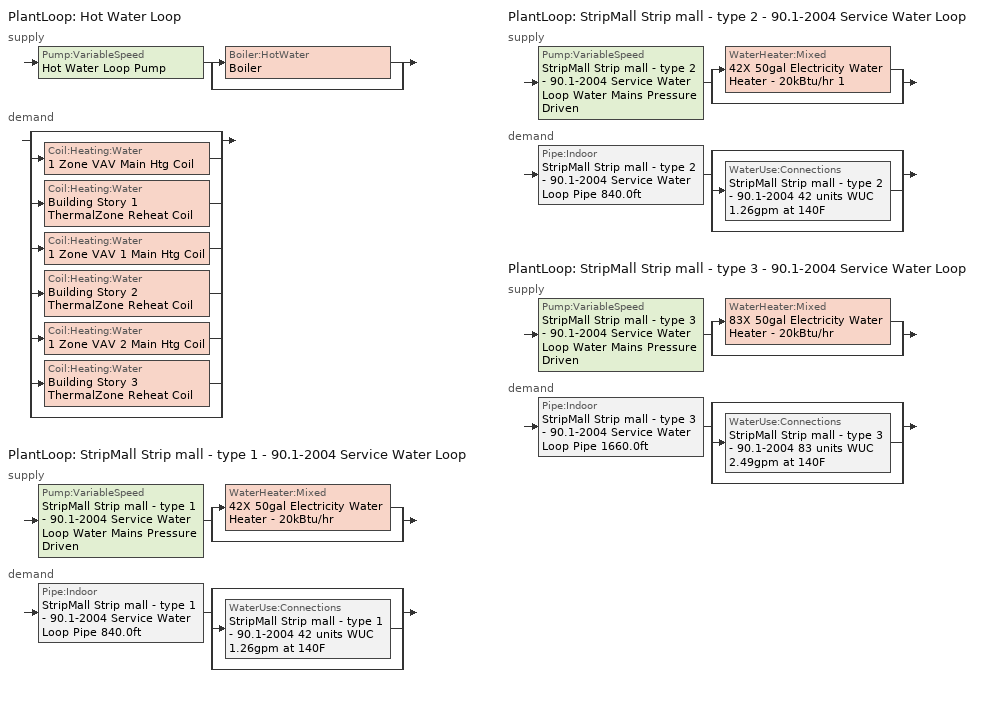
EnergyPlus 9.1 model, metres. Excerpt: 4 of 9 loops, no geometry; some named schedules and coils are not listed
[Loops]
PlantLoop 'Hot Water Loop'
 supply: Pump:VariableSpeed 'Hot Water Loop Pump' > split
  | Boiler:HotWater 'Boiler'
  | bypass
 demand: split
  | bypass
  | Coil:Heating:Water '1 Zone VAV Main Htg Coil'
  | Coil:Heating:Water 'Building Story 1 ThermalZone Reheat Coil'
  | Coil:Heating:Water '1 Zone VAV 1 Main Htg Coil'
  | Coil:Heating:Water 'Building Story 2 ThermalZone Reheat Coil'
  | Coil:Heating:Water '1 Zone VAV 2 Main Htg Coil'
  | Coil:Heating:Water 'Building Story 3 ThermalZone Reheat Coil'
  | bypass
PlantLoop 'StripMall Strip mall - type 1 - 90.1-2004 Service Water Loop'
 supply: Pump:VariableSpeed 'StripMall Strip mall - type 1 - 90.1-2004 Service Water Loop Water Mains Pressure Driven' > split
  | WaterHeater:Mixed '42X 50gal Electricity Water Heater - 20kBtu/hr'
  | bypass
 demand: Pipe:Indoor 'StripMall Strip mall - type 1 - 90.1-2004 Service Water Loop Pipe 840.0ft' > split
  | bypass
  | WaterUse:Connections 'StripMall Strip mall - type 1 - 90.1-2004 42 units WUC 1.26gpm at 140F'
  | bypass
PlantLoop 'StripMall Strip mall - type 2 - 90.1-2004 Service Water Loop'
 supply: Pump:VariableSpeed 'StripMall Strip mall - type 2 - 90.1-2004 Service Water Loop Water Mains Pressure Driven' > split
  | WaterHeater:Mixed '42X 50gal Electricity Water Heater - 20kBtu/hr 1'
  | bypass
 demand: Pipe:Indoor 'StripMall Strip mall - type 2 - 90.1-2004 Service Water Loop Pipe 840.0ft' > split
  | bypass
  | WaterUse:Connections 'StripMall Strip mall - type 2 - 90.1-2004 42 units WUC 1.26gpm at 140F'
  | bypass
PlantLoop 'StripMall Strip mall - type 3 - 90.1-2004 Service Water Loop'
 supply: Pump:VariableSpeed 'StripMall Strip mall - type 3 - 90.1-2004 Service Water Loop Water Mains Pressure Driven' > split
  | WaterHeater:Mixed '83X 50gal Electricity Water Heater - 20kBtu/hr'
  | bypass
 demand: Pipe:Indoor 'StripMall Strip mall - type 3 - 90.1-2004 Service Water Loop Pipe 1660.0ft' > split
  | bypass
  | WaterUse:Connections 'StripMall Strip mall - type 3 - 90.1-2004 83 units WUC 2.49gpm at 140F'
  | bypass
[Material] Roughness=Smooth; Thickness {m}=0.001143; Conductivity {W/m-K}=386; Density {kg/m3}=8906.27; Specific Heat {J/kg-K}=385.1856; Thermal Absorptance=0.9; Solar Absorptance=0.7; Visible Absorptance=0.7
Copper pipe 0.75in type L; Copper pipe 0.75in type L 1; Copper pipe 0.75in type L 2
[Construction]
Uninsulated copper pipe 0.75in type L: Copper pipe 0.75in type L
Uninsulated copper pipe 0.75in type L 1: Copper pipe 0.75in type L 1
Uninsulated copper pipe 0.75in type L 2: Copper pipe 0.75in type L 2
[Coil:Heating:Water] Availability Schedule=Always On Discrete; U-Factor Times Area Value {W/K}=Autosize; Maximum Water Flow Rate {m3/s}=Autosize; Performance Input Method=UFactorTimesAreaAndDesignWaterFlowRate; Rated Capacity {W}=Autosize; Rated Inlet Water Temperature {C}=82.2222; Rated Inlet Air Temperature {C}=12.7778; Rated Outlet Water Temperature {C}=71.1111; Rated Outlet Air Temperature {C}=40; Rated Ratio for Air and Water Convection=0.5
Building Story 1 ThermalZone Reheat Coil; Building Story 2 ThermalZone Reheat Coil; Building Story 3 ThermalZone Reheat Coil
[SetpointManager:Scheduled] Control Variable=Temperature
Name | Schedule | Setpoint Node or NodeList
Hot Water Loop Setpoint Manager | Hot Water Loop Temp - 180F | Hot Water Loop Supply Outlet Node
Service hot water setpoint manager | Service Water Loop Temp - 140F | StripMall Strip mall - type 1 - 90.1-2004 Service Water Loop Supply Outlet Node
Service hot water setpoint manager 1 | Service Water Loop Temp - 140F 1 | StripMall Strip mall - type 2 - 90.1-2004 Service Water Loop Supply Outlet Node
Service hot water setpoint manager 2 | Service Water Loop Temp - 140F 2 | StripMall Strip mall - type 3 - 90.1-2004 Service Water Loop Supply Outlet Node
[PlantLoop] Fluid Type=Water; Minimum Loop Temperature {C}=10; Maximum Loop Flow Rate {m3/s}=Autosize; Minimum Loop Flow Rate {m3/s}=0; Plant Loop Volume {m3}=Autocalculate; Load Distribution Scheme=Optimal; Plant Loop Demand Calculation Scheme=SingleSetpoint
Name | Plant Equipment Operation Scheme | Maximum Loop Temperature {C}
Hot Water Loop | Hot Water Loop Operation Schemes | 100
StripMall Strip mall - type 1 - 90.1-2004 Service Water Loop | StripMall Strip mall - type 1 - 90.1-2004 Service Water Loop Operation Schemes | 60
StripMall Strip mall - type 2 - 90.1-2004 Service Water Loop | StripMall Strip mall - type 2 - 90.1-2004 Service Water Loop Operation Schemes | 60
StripMall Strip mall - type 3 - 90.1-2004 Service Water Loop | StripMall Strip mall - type 3 - 90.1-2004 Service Water Loop Operation Schemes | 60
[Sizing:Plant] Loop Type=Heating; Sizing Option=NonCoincident; Zone Timesteps in Averaging Window=1; Coincident Sizing Factor Mode=None
Name | Design Loop Exit Temperature {C} | Loop Design Temperature Difference {deltaC}
Hot Water Loop | 82.2222 | 11.1111
StripMall Strip mall - type 1 - 90.1-2004 Service Water Loop; StripMall Strip mall - type 2 - 90.1-2004 Service Water Loop; StripMall Strip mall - type 3 - 90.1-2004 Service Water Loop | 60 | 5
[Pump:VariableSpeed] Design Maximum Flow Rate {m3/s}=Autosize; Design Power Consumption {W}=Autosize; Fraction of Motor Inefficiencies to Fluid Stream=0; Coefficient 1 of the Part Load Performance Curve=0; Coefficient 2 of the Part Load Performance Curve=1; Coefficient 3 of the Part Load Performance Curve=0; Coefficient 4 of the Part Load Performance Curve=0; Design Minimum Flow Rate {m3/s}=0; Skin Loss Radiative Fraction=0.5; Design Power Sizing Method=PowerPerFlowPerPressure; Design Electric Power per Unit Flow Rate {W/(m3/s)}=348701.1; Design Shaft Power per Unit Flow Rate per Unit Head=1.28205; Design Minimum Flow Rate Fraction=0
Name | Design Pump Head {Pa} | Motor Efficiency | Pump Control Type
Hot Water Loop Pump | 179344 | 0.9 | Intermittent
StripMall Strip mall - type 1 - 90.1-2004 Service Water Loop Water Mains Pressure Driven; StripMall Strip mall - type 2 - 90.1-2004 Service Water Loop Water Mains Pressure Driven; StripMall Strip mall - type 3 - 90.1-2004 Service Water Loop Water Mains Pressure Driven | 0.001 | 1 | Continuous
[PlantEquipmentOperationSchemes] Control Scheme Object Type 1=PlantEquipmentOperation:HeatingLoad; Control Scheme Schedule Name 1=Always On Discrete
Name | Control Scheme Name 1
Hot Water Loop Operation Schemes | Hot Water Loop Heating Operation Scheme
StripMall Strip mall - type 1 - 90.1-2004 Service Water Loop Operation Schemes | StripMall Strip mall - type 1 - 90.1-2004 Service Water Loop Heating Operation Scheme
StripMall Strip mall - type 2 - 90.1-2004 Service Water Loop Operation Schemes | StripMall Strip mall - type 2 - 90.1-2004 Service Water Loop Heating Operation Scheme
StripMall Strip mall - type 3 - 90.1-2004 Service Water Loop Operation Schemes | StripMall Strip mall - type 3 - 90.1-2004 Service Water Loop Heating Operation Scheme
[PlantEquipmentList]
Hot Water Loop Heating Equipment List: Boiler:HotWater, Boiler
StripMall Strip mall - type 1 - 90.1-2004 Service Water Loop Heating Equipment List: WaterHeater:Mixed, 42X 50gal Electricity Water Heater - 20kBtu/hr
StripMall Strip mall - type 2 - 90.1-2004 Service Water Loop Heating Equipment List: WaterHeater:Mixed, 42X 50gal Electricity Water Heater - 20kBtu/hr 1
StripMall Strip mall - type 3 - 90.1-2004 Service Water Loop Heating Equipment List: WaterHeater:Mixed, 83X 50gal Electricity Water Heater - 20kBtu/hr
[Boiler:HotWater]
Boiler: Fuel Type=NaturalGas; Nominal Capacity {W}=Autosize; Nominal Thermal Efficiency=0.78; Efficiency Curve Temperature Evaluation Variable=LeavingBoiler; Design Water Flow Rate {m3/s}=Autosize; Minimum Part Load Ratio=0; Maximum Part Load Ratio=1.2; Optimum Part Load Ratio=1; Water Outlet Upper Temperature Limit {C}=95; Boiler Flow Mode=LeavingSetpointModulated; Parasitic Electric Load {W}=0; Sizing Factor=1
[PlantEquipmentOperation:HeatingLoad] Load Range Lower Limit 1 {W}=0; Load Range Upper Limit 1 {W}=1000000000
Name | Range Equipment List Name 1
Hot Water Loop Heating Operation Scheme | Hot Water Loop Heating Equipment List
StripMall Strip mall - type 1 - 90.1-2004 Service Water Loop Heating Operation Scheme | StripMall Strip mall - type 1 - 90.1-2004 Service Water Loop Heating Equipment List
StripMall Strip mall - type 2 - 90.1-2004 Service Water Loop Heating Operation Scheme | StripMall Strip mall - type 2 - 90.1-2004 Service Water Loop Heating Equipment List
StripMall Strip mall - type 3 - 90.1-2004 Service Water Loop Heating Operation Scheme | StripMall Strip mall - type 3 - 90.1-2004 Service Water Loop Heating Equipment List
[WaterHeater:Mixed] Deadband Temperature Difference {deltaC}=2; Maximum Temperature Limit {C}=60; Heater Control Type=Cycle; Heater Ignition Minimum Flow Rate {m3/s}=0; Heater Ignition Delay {s}=0; Heater Fuel Type=Electricity; Heater Thermal Efficiency=1; Off Cycle Parasitic Fuel Consumption Rate {W}=0; Off Cycle Parasitic Fuel Type=Electricity; Off Cycle Parasitic Heat Fraction to Tank=0.8; On Cycle Parasitic Fuel Consumption Rate {W}=0; On Cycle Parasitic Fuel Type=Electricity; On Cycle Parasitic Heat Fraction to Tank=0; Ambient Temperature Indicator=Schedule; Off Cycle Loss Coefficient to Ambient Temperature {W/K}=1.053; Off Cycle Loss Fraction to Zone=1; On Cycle Loss Coefficient to Ambient Temperature {W/K}=1.053; On Cycle Loss Fraction to Zone=1; Use Side Effectiveness=1; Source Side Effectiveness=1; Use Side Design Flow Rate {m3/s}=Autosize; Source Side Design Flow Rate {m3/s}=Autosize; Indirect Water Heating Recovery Time {hr}=1.5; Source Side Flow Control Mode=IndirectHeatPrimarySetpoint
Name | Tank Volume {m3} | Setpoint Temperature Schedule | Heater Maximum Capacity {W} | Ambient Temperature Schedule
42X 50gal Electricity Water Heater - 20kBtu/hr | 7.94936 | Service Water Loop Temp - 140F | 246180 | Water Heater Ambient Temp Schedule - 71.6f
42X 50gal Electricity Water Heater - 20kBtu/hr 1 | 7.94936 | Service Water Loop Temp - 140F 1 | 246180 | Water Heater Ambient Temp Schedule - 71.6f 1
83X 50gal Electricity Water Heater - 20kBtu/hr | 15.7095 | Service Water Loop Temp - 140F 2 | 486498 | Water Heater Ambient Temp Schedule - 71.6f 2
[Pipe:Indoor] Environment Type=Schedule; Pipe Inside Diameter {m}=0.019939
Name | Construction | Ambient Temperature Schedule | Ambient Air Velocity Schedule | Pipe Length {m}
StripMall Strip mall - type 1 - 90.1-2004 Service Water Loop Pipe 840.0ft | Uninsulated copper pipe 0.75in type L | StripMall Strip mall - type 1 - 90.1-2004 Service Water Loop Piping Air Temp - 70F | StripMall Strip mall - type 1 - 90.1-2004 Service Water Loop Piping Air Velocity - 0.67mph | 256.032
StripMall Strip mall - type 2 - 90.1-2004 Service Water Loop Pipe 840.0ft | Uninsulated copper pipe 0.75in type L 1 | StripMall Strip mall - type 2 - 90.1-2004 Service Water Loop Piping Air Temp - 70F | StripMall Strip mall - type 2 - 90.1-2004 Service Water Loop Piping Air Velocity - 0.67mph | 256.032
StripMall Strip mall - type 3 - 90.1-2004 Service Water Loop Pipe 1660.0ft | Uninsulated copper pipe 0.75in type L 2 | StripMall Strip mall - type 3 - 90.1-2004 Service Water Loop Piping Air Temp - 70F | StripMall Strip mall - type 3 - 90.1-2004 Service Water Loop Piping Air Velocity - 0.67mph | 505.968
[WaterUse:Connections]
Name | Water Use Equipment Name 1
StripMall Strip mall - type 1 - 90.1-2004 42 units WUC 1.26gpm at 140F | StripMall Strip mall - type 1 - 90.1-2004 42 units Service Water Use 1.26gpm at 140F
StripMall Strip mall - type 2 - 90.1-2004 42 units WUC 1.26gpm at 140F | StripMall Strip mall - type 2 - 90.1-2004 42 units Service Water Use 1.26gpm at 140F
StripMall Strip mall - type 3 - 90.1-2004 83 units WUC 2.49gpm at 140F | StripMall Strip mall - type 3 - 90.1-2004 83 units Service Water Use 2.49gpm at 140F
[WaterUse:Equipment] Sensible Fraction Schedule=Fraction Sensible - 0.2; Latent Fraction Schedule=Fraction Latent - 0.05
Name | Peak Flow Rate {m3/s} | Flow Rate Fraction Schedule | Target Temperature Schedule
StripMall Strip mall - type 1 - 90.1-2004 42 units Service Water Use 1.26gpm at 140F | 7.94936e-05 | RetailStripmall Type1_SWH_SCH | Mixed Water At Faucet Temp - 140F
StripMall Strip mall - type 2 - 90.1-2004 42 units Service Water Use 1.26gpm at 140F | 7.94936e-05 | RetailStripmall Type2_SWH_SCH | Mixed Water At Faucet Temp - 140F 1
StripMall Strip mall - type 3 - 90.1-2004 83 units Service Water Use 2.49gpm at 140F | 0.000157095 | RetailStripmall Type3_SWH_SCH | Mixed Water At Faucet Temp - 140F 2
[Schedule:Week:Daily]
Hot Water Loop Temp - 180F Week Rule - Jan1-Dec31: Hot Water Loop Temp - 180F Default, Hot Water Loop Temp - 180F Default, Hot Water Loop Temp - 180F Default, Hot Water Loop Temp - 180F Default, Hot Water Loop Temp - 180F Default, Hot Water Loop Temp - 180F Default, Hot Water Loop Temp - 180F Default, Hot Water Loop Temp - 180F Default, Hot Water Loop Temp - 180F Default, Hot Water Loop Temp - 180F Default, Hot Water Loop Temp - 180F Default, Hot Water Loop Temp - 180F Default
Service Water Loop Temp - 140F Week Rule - Jan1-Dec31: Service Water Loop Temp - 140F Default, Service Water Loop Temp - 140F Default, Service Water Loop Temp - 140F Default, Service Water Loop Temp - 140F Default, Service Water Loop Temp - 140F Default, Service Water Loop Temp - 140F Default, Service Water Loop Temp - 140F Default, Service Water Loop Temp - 140F Default, Service Water Loop Temp - 140F Default, Service Water Loop Temp - 140F Default, Service Water Loop Temp - 140F Default, Service Water Loop Temp - 140F Default
Service Water Loop Temp - 140F 1 Week Rule - Jan1-Dec31: Service Water Loop Temp - 140F Default 1, Service Water Loop Temp - 140F Default 1, Service Water Loop Temp - 140F Default 1, Service Water Loop Temp - 140F Default 1, Service Water Loop Temp - 140F Default 1, Service Water Loop Temp - 140F Default 1, Service Water Loop Temp - 140F Default 1, Service Water Loop Temp - 140F Default 1, Service Water Loop Temp - 140F Default 1, Service Water Loop Temp - 140F Default 1, Service Water Loop Temp - 140F Default 1, Service Water Loop Temp - 140F Default 1
Service Water Loop Temp - 140F 2 Week Rule - Jan1-Dec31: Service Water Loop Temp - 140F Default 2, Service Water Loop Temp - 140F Default 2, Service Water Loop Temp - 140F Default 2, Service Water Loop Temp - 140F Default 2, Service Water Loop Temp - 140F Default 2, Service Water Loop Temp - 140F Default 2, Service Water Loop Temp - 140F Default 2, Service Water Loop Temp - 140F Default 2, Service Water Loop Temp - 140F Default 2, Service Water Loop Temp - 140F Default 2, Service Water Loop Temp - 140F Default 2, Service Water Loop Temp - 140F Default 2
StripMall Strip mall - type 1 - 90.1-2004 Service Water Loop Piping Air Temp - 70F Week Rule - Jan1-Dec31: StripMall Strip mall - type 1 - 90.1-2004 Service Water Loop Piping Air Temp - 70F Default, StripMall Strip mall - type 1 - 90.1-2004 Service Water Loop Piping Air Temp - 70F Default, StripMall Strip mall - type 1 - 90.1-2004 Service Water Loop Piping Air Temp - 70F Default, StripMall Strip mall - type 1 - 90.1-2004 Service Water Loop Piping Air Temp - 70F Default, StripMall Strip mall - type 1 - 90.1-2004 Service Water Loop Piping Air Temp - 70F Default, StripMall Strip mall - type 1 - 90.1-2004 Service Water Loop Piping Air Temp - 70F Default, StripMall Strip mall - type 1 - 90.1-2004 Service Water Loop Piping Air Temp - 70F Default, StripMall Strip mall - type 1 - 90.1-2004 Service Water Loop Piping Air Temp - 70F Default, StripMall Strip mall - type 1 - 90.1-2004 Service Water Loop Piping Air Temp - 70F Default, StripMall Strip mall - type 1 - 90.1-2004 Service Water Loop Piping Air Temp - 70F Default, StripMall Strip mall - type 1 - 90.1-2004 Service Water Loop Piping Air Temp - 70F Default, StripMall Strip mall - type 1 - 90.1-2004 Service Water Loop Piping Air Temp - 70F Default
StripMall Strip mall - type 1 - 90.1-2004 Service Water Loop Piping Air Velocity - 0.67mph Week Rule - Jan1-Dec31: StripMall Strip mall - type 1 - 90.1-2004 Service Water Loop Piping Air Velocity - 0.67mph Default, StripMall Strip mall - type 1 - 90.1-2004 Service Water Loop Piping Air Velocity - 0.67mph Default, StripMall Strip mall - type 1 - 90.1-2004 Service Water Loop Piping Air Velocity - 0.67mph Default, StripMall Strip mall - type 1 - 90.1-2004 Service Water Loop Piping Air Velocity - 0.67mph Default, StripMall Strip mall - type 1 - 90.1-2004 Service Water Loop Piping Air Velocity - 0.67mph Default, StripMall Strip mall - type 1 - 90.1-2004 Service Water Loop Piping Air Velocity - 0.67mph Default, StripMall Strip mall - type 1 - 90.1-2004 Service Water Loop Piping Air Velocity - 0.67mph Default, StripMall Strip mall - type 1 - 90.1-2004 Service Water Loop Piping Air Velocity - 0.67mph Default, StripMall Strip mall - type 1 - 90.1-2004 Service Water Loop Piping Air Velocity - 0.67mph Default, StripMall Strip mall - type 1 - 90.1-2004 Service Water Loop Piping Air Velocity - 0.67mph Default, StripMall Strip mall - type 1 - 90.1-2004 Service Water Loop Piping Air Velocity - 0.67mph Default, StripMall Strip mall - type 1 - 90.1-2004 Service Water Loop Piping Air Velocity - 0.67mph Default
StripMall Strip mall - type 2 - 90.1-2004 Service Water Loop Piping Air Temp - 70F Week Rule - Jan1-Dec31: StripMall Strip mall - type 2 - 90.1-2004 Service Water Loop Piping Air Temp - 70F Default, StripMall Strip mall - type 2 - 90.1-2004 Service Water Loop Piping Air Temp - 70F Default, StripMall Strip mall - type 2 - 90.1-2004 Service Water Loop Piping Air Temp - 70F Default, StripMall Strip mall - type 2 - 90.1-2004 Service Water Loop Piping Air Temp - 70F Default, StripMall Strip mall - type 2 - 90.1-2004 Service Water Loop Piping Air Temp - 70F Default, StripMall Strip mall - type 2 - 90.1-2004 Service Water Loop Piping Air Temp - 70F Default, StripMall Strip mall - type 2 - 90.1-2004 Service Water Loop Piping Air Temp - 70F Default, StripMall Strip mall - type 2 - 90.1-2004 Service Water Loop Piping Air Temp - 70F Default, StripMall Strip mall - type 2 - 90.1-2004 Service Water Loop Piping Air Temp - 70F Default, StripMall Strip mall - type 2 - 90.1-2004 Service Water Loop Piping Air Temp - 70F Default, StripMall Strip mall - type 2 - 90.1-2004 Service Water Loop Piping Air Temp - 70F Default, StripMall Strip mall - type 2 - 90.1-2004 Service Water Loop Piping Air Temp - 70F Default
StripMall Strip mall - type 2 - 90.1-2004 Service Water Loop Piping Air Velocity - 0.67mph Week Rule - Jan1-Dec31: StripMall Strip mall - type 2 - 90.1-2004 Service Water Loop Piping Air Velocity - 0.67mph Default, StripMall Strip mall - type 2 - 90.1-2004 Service Water Loop Piping Air Velocity - 0.67mph Default, StripMall Strip mall - type 2 - 90.1-2004 Service Water Loop Piping Air Velocity - 0.67mph Default, StripMall Strip mall - type 2 - 90.1-2004 Service Water Loop Piping Air Velocity - 0.67mph Default, StripMall Strip mall - type 2 - 90.1-2004 Service Water Loop Piping Air Velocity - 0.67mph Default, StripMall Strip mall - type 2 - 90.1-2004 Service Water Loop Piping Air Velocity - 0.67mph Default, StripMall Strip mall - type 2 - 90.1-2004 Service Water Loop Piping Air Velocity - 0.67mph Default, StripMall Strip mall - type 2 - 90.1-2004 Service Water Loop Piping Air Velocity - 0.67mph Default, StripMall Strip mall - type 2 - 90.1-2004 Service Water Loop Piping Air Velocity - 0.67mph Default, StripMall Strip mall - type 2 - 90.1-2004 Service Water Loop Piping Air Velocity - 0.67mph Default, StripMall Strip mall - type 2 - 90.1-2004 Service Water Loop Piping Air Velocity - 0.67mph Default, StripMall Strip mall - type 2 - 90.1-2004 Service Water Loop Piping Air Velocity - 0.67mph Default
Water Heater Ambient Temp Schedule - 71.6f Week Rule - Jan1-Dec31: Water Heater Ambient Temp Schedule - 71.6f Default, Water Heater Ambient Temp Schedule - 71.6f Default, Water Heater Ambient Temp Schedule - 71.6f Default, Water Heater Ambient Temp Schedule - 71.6f Default, Water Heater Ambient Temp Schedule - 71.6f Default, Water Heater Ambient Temp Schedule - 71.6f Default, Water Heater Ambient Temp Schedule - 71.6f Default, Water Heater Ambient Temp Schedule - 71.6f Default, Water Heater Ambient Temp Schedule - 71.6f Default, Water Heater Ambient Temp Schedule - 71.6f Default, Water Heater Ambient Temp Schedule - 71.6f Default, Water Heater Ambient Temp Schedule - 71.6f Default
Water Heater Ambient Temp Schedule - 71.6f 1 Week Rule - Jan1-Dec31: Water Heater Ambient Temp Schedule - 71.6f Default 1, Water Heater Ambient Temp Schedule - 71.6f Default 1, Water Heater Ambient Temp Schedule - 71.6f Default 1, Water Heater Ambient Temp Schedule - 71.6f Default 1, Water Heater Ambient Temp Schedule - 71.6f Default 1, Water Heater Ambient Temp Schedule - 71.6f Default 1, Water Heater Ambient Temp Schedule - 71.6f Default 1, Water Heater Ambient Temp Schedule - 71.6f Default 1, Water Heater Ambient Temp Schedule - 71.6f Default 1, Water Heater Ambient Temp Schedule - 71.6f Default 1, Water Heater Ambient Temp Schedule - 71.6f Default 1, Water Heater Ambient Temp Schedule - 71.6f Default 1
Water Heater Ambient Temp Schedule - 71.6f 2 Week Rule - Jan1-Dec31: Water Heater Ambient Temp Schedule - 71.6f Default 2, Water Heater Ambient Temp Schedule - 71.6f Default 2, Water Heater Ambient Temp Schedule - 71.6f Default 2, Water Heater Ambient Temp Schedule - 71.6f Default 2, Water Heater Ambient Temp Schedule - 71.6f Default 2, Water Heater Ambient Temp Schedule - 71.6f Default 2, Water Heater Ambient Temp Schedule - 71.6f Default 2, Water Heater Ambient Temp Schedule - 71.6f Default 2, Water Heater Ambient Temp Schedule - 71.6f Default 2, Water Heater Ambient Temp Schedule - 71.6f Default 2, Water Heater Ambient Temp Schedule - 71.6f Default 2, Water Heater Ambient Temp Schedule - 71.6f Default 2
[Schedule:Year]
Fraction Latent - 0.05: Fraction Latent - 0.05 Week Rule - Jan1-Dec31, 1, 1, 12, 31
Fraction Sensible - 0.2: Fraction Sensible - 0.2 Week Rule - Jan1-Dec31, 1, 1, 12, 31
Hot Water Loop Temp - 180F: Hot Water Loop Temp - 180F Week Rule - Jan1-Dec31, 1, 1, 12, 31
Mixed Water At Faucet Temp - 140F: Mixed Water At Faucet Temp - 140F Week Rule - Jan1-Dec31, 1, 1, 12, 31
Mixed Water At Faucet Temp - 140F 1: Mixed Water At Faucet Temp - 140F 1 Week Rule - Jan1-Dec31, 1, 1, 12, 31
Mixed Water At Faucet Temp - 140F 2: Mixed Water At Faucet Temp - 140F 2 Week Rule - Jan1-Dec31, 1, 1, 12, 31
RetailStripmall Type1_SWH_SCH: RetailStripmall Type1_SWH_SCH Week Rule - Jan1-Dec31, 1, 1, 12, 31
RetailStripmall Type2_SWH_SCH: RetailStripmall Type2_SWH_SCH Week Rule - Jan1-Dec31, 1, 1, 12, 31
RetailStripmall Type3_SWH_SCH: RetailStripmall Type3_SWH_SCH Week Rule - Jan1-Dec31, 1, 1, 12, 31
Service Water Loop Temp - 140F: Service Water Loop Temp - 140F Week Rule - Jan1-Dec31, 1, 1, 12, 31
Service Water Loop Temp - 140F 1: Service Water Loop Temp - 140F 1 Week Rule - Jan1-Dec31, 1, 1, 12, 31
Service Water Loop Temp - 140F 2: Service Water Loop Temp - 140F 2 Week Rule - Jan1-Dec31, 1, 1, 12, 31
StripMall Strip mall - type 1 - 90.1-2004 Service Water Loop Piping Air Temp - 70F: StripMall Strip mall - type 1 - 90.1-2004 Service Water Loop Piping Air Temp - 70F Week Rule - Jan1-Dec31, 1, 1, 12, 31
StripMall Strip mall - type 1 - 90.1-2004 Service Water Loop Piping Air Velocity - 0.67mph: StripMall Strip mall - type 1 - 90.1-2004 Service Water Loop Piping Air Velocity - 0.67mph Week Rule - Jan1-Dec31, 1, 1, 12, 31
StripMall Strip mall - type 2 - 90.1-2004 Service Water Loop Piping Air Temp - 70F: StripMall Strip mall - type 2 - 90.1-2004 Service Water Loop Piping Air Temp - 70F Week Rule - Jan1-Dec31, 1, 1, 12, 31
StripMall Strip mall - type 2 - 90.1-2004 Service Water Loop Piping Air Velocity - 0.67mph: StripMall Strip mall - type 2 - 90.1-2004 Service Water Loop Piping Air Velocity - 0.67mph Week Rule - Jan1-Dec31, 1, 1, 12, 31
StripMall Strip mall - type 3 - 90.1-2004 Service Water Loop Piping Air Temp - 70F: StripMall Strip mall - type 3 - 90.1-2004 Service Water Loop Piping Air Temp - 70F Week Rule - Jan1-Dec31, 1, 1, 12, 31
StripMall Strip mall - type 3 - 90.1-2004 Service Water Loop Piping Air Velocity - 0.67mph: StripMall Strip mall - type 3 - 90.1-2004 Service Water Loop Piping Air Velocity - 0.67mph Week Rule - Jan1-Dec31, 1, 1, 12, 31
Water Heater Ambient Temp Schedule - 71.6f: Water Heater Ambient Temp Schedule - 71.6f Week Rule - Jan1-Dec31, 1, 1, 12, 31
Water Heater Ambient Temp Schedule - 71.6f 1: Water Heater Ambient Temp Schedule - 71.6f 1 Week Rule - Jan1-Dec31, 1, 1, 12, 31
Water Heater Ambient Temp Schedule - 71.6f 2: Water Heater Ambient Temp Schedule - 71.6f 2 Week Rule - Jan1-Dec31, 1, 1, 12, 31
[Schedule:Constant]
Always On Discrete: Hourly Value=1
